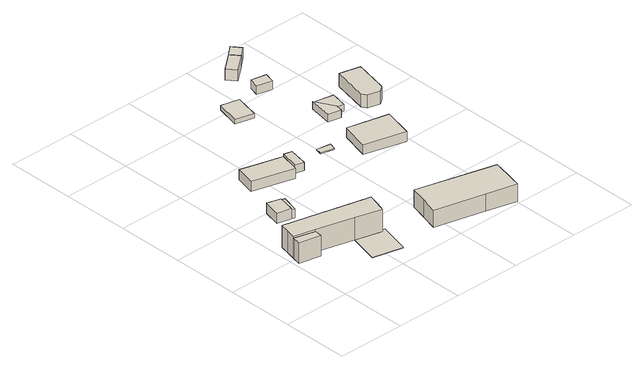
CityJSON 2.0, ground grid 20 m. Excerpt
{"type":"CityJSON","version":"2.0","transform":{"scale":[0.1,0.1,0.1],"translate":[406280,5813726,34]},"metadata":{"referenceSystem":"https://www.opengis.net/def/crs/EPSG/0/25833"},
"CityObjects":{
"building1":{"type":"Building","attributes":{"Gemeindeschluessel":"11000009","function":"31001_1010"},"address":[{"country":"Germany","locality":"Berlin","thoroughfareNumber":"30","thoroughfareName":"Ravensteiner Promenade"}],"children":["building1-1","building1-2"]},
"building1-1":{"type":"BuildingPart","attributes":{"BezugspunktDach":"2200","measuredHeight":7.31,"storeysAboveGround":2},"parents":["building1"],"geometry":[{"type":"MultiSurface","lod":"1","boundaries":[[[0,1,2,3,4,5,6,7,8]],[[9,10,11,12,13,14,15,16,17]],[[9,17,8,7]],[[10,9,7,6]],[[11,10,6,5]],[[12,11,5,4]],[[13,12,4,3]],[[14,13,3,2]],[[15,14,2,1]],[[16,15,1,0]],[[18,19,0,8]],[[17,16,19,18]]]}]},
"building1-2":{"type":"BuildingPart","attributes":{"BezugspunktDach":"2200","measuredHeight":6.2,"storeysAboveGround":2},"parents":["building1"],"geometry":[{"type":"Solid","lod":"1","boundaries":[[[[20,19,18,21]],[[17,16,22,23]],[[17,23,21,18]],[[22,16,19,20]],[[23,22,20,21]],[[18,19,16,17]]]]}]},
"building2":{"type":"Building","attributes":{"Gemeindeschluessel":"11000009","BezugspunktDach":"2200","function":"31001_1010","measuredHeight":3.46,"storeysAboveGround":1},"address":[{"country":"Germany","locality":"Berlin","thoroughfareNumber":"29","thoroughfareName":"Ravensteiner Promenade"}],"geometry":[{"type":"Solid","lod":"1","boundaries":[[[[24,25,26,27]],[[28,29,30,31]],[[28,31,27,26]],[[29,28,26,25]],[[30,29,25,24]],[[31,30,24,27]]]]}]},
"building3":{"type":"Building","attributes":{"Gemeindeschluessel":"11000009","BezugspunktDach":"2200","function":"31001_2000","measuredHeight":0.144,"storeysAboveGround":1},"address":[{"country":"Germany","locality":"Berlin","thoroughfareNumber":"30 (1)","thoroughfareName":"Ravensteiner Promenade"}],"geometry":[{"type":"Solid","lod":"1","boundaries":[[[[32,33,13,14,15,34]],[[35,36,37,38,39,40]],[[35,40,34,15]],[[36,35,15,14]],[[37,36,14,13]],[[38,37,13,33]],[[39,38,33,32]],[[40,39,32,34]]]]}]},
"building4":{"type":"Building","attributes":{"Gemeindeschluessel":"11000009","BezugspunktDach":"2200","function":"51009_1610","measuredHeight":2.73,"storeysAboveGround":0},"address":[{"country":"Germany","locality":"Berlin"}],"geometry":[{"type":"Solid","lod":"1","boundaries":[[[[41,42,43,44]],[[45,46,47,48]],[[45,48,44,43]],[[46,45,43,42]],[[47,46,42,41]],[[48,47,41,44]]]]}]},
"building5":{"type":"Building","attributes":{"Gemeindeschluessel":"11000009","BezugspunktDach":"2200","function":"31001_1010","measuredHeight":3.74,"storeysAboveGround":1},"address":[{"country":"Germany","locality":"Berlin","thoroughfareNumber":"27","thoroughfareName":"Ravensteiner Promenade"}],"geometry":[{"type":"Solid","lod":"1","boundaries":[[[[49,50,51,52,53]],[[54,55,56,57,58]],[[54,58,53,52]],[[55,54,52,51]],[[56,55,51,50]],[[57,56,50,49]],[[58,57,49,53]]]]}]},
"building6":{"type":"Building","attributes":{"Gemeindeschluessel":"11000009","BezugspunktDach":"2200","function":"31001_2000","measuredHeight":2.46,"storeysAboveGround":1},"address":[{"country":"Germany","locality":"Berlin","thoroughfareNumber":"27 (2)","thoroughfareName":"Ravensteiner Promenade"}],"geometry":[{"type":"Solid","lod":"1","boundaries":[[[[59,60,61,62]],[[63,64,65,66]],[[63,66,62,61]],[[64,63,61,60]],[[65,64,60,59]],[[66,65,59,62]]]]}]},
"building7":{"type":"Building","attributes":{"Gemeindeschluessel":"11000009","BezugspunktDach":"2200","function":"31001_2724","measuredHeight":5.6,"storeysAboveGround":1},"address":[{"country":"Germany","locality":"Berlin","thoroughfareNumber":"30 (3)","thoroughfareName":"Ravensteiner Promenade"}],"geometry":[{"type":"Solid","lod":"1","boundaries":[[[[67,68,69,70,71,72,73]],[[74,75,76,77,78,79,80]],[[74,80,73,72]],[[75,74,72,71]],[[76,75,71,70]],[[77,76,70,69]],[[78,77,69,68]],[[79,78,68,67]],[[80,79,67,73]]]]}]},
"building8":{"type":"Building","attributes":{"Gemeindeschluessel":"11000009","BezugspunktDach":"2200","function":"31001_2000","measuredHeight":0.227,"storeysAboveGround":1},"address":[{"country":"Germany","locality":"Berlin","thoroughfareNumber":"27 (3)","thoroughfareName":"Ravensteiner Promenade"}],"geometry":[{"type":"Solid","lod":"1","boundaries":[[[[81,82,83,84]],[[85,86,87,88]],[[85,88,84,83]],[[86,85,83,82]],[[87,86,82,81]],[[88,87,81,84]]]]}]},
"building9":{"type":"Building","attributes":{"Gemeindeschluessel":"11000009","BezugspunktDach":"2200","function":"31001_1312","measuredHeight":2.44,"storeysAboveGround":1},"address":[{"country":"Germany","locality":"Berlin","thoroughfareNumber":"25 (14)","thoroughfareName":"Ravensteiner Promenade"}],"geometry":[{"type":"Solid","lod":"1","boundaries":[[[[89,90,91,92,93]],[[94,95,96,97,98]],[[94,98,93,92]],[[95,94,92,91]],[[96,95,91,90]],[[97,96,90,89]],[[98,97,89,93]]]]}]},
"building10":{"type":"Building","attributes":{"Gemeindeschluessel":"11000009","BezugspunktDach":"2200","function":"31001_1010","measuredHeight":3.52,"storeysAboveGround":1},"address":[{"country":"Germany","locality":"Berlin","thoroughfareNumber":"27 (1)","thoroughfareName":"Ravensteiner Promenade"}],"geometry":[{"type":"Solid","lod":"1","boundaries":[[[[99,100,101,102]],[[103,104,105,106]],[[103,106,102,101]],[[104,103,101,100]],[[105,104,100,99]],[[106,105,99,102]]]]}]},
"building11":{"type":"Building","attributes":{"Gemeindeschluessel":"11000009","function":"31001_1312"},"address":[{"country":"Germany","locality":"Berlin","thoroughfareNumber":"25 (2)","thoroughfareName":"Ravensteiner Promenade"}],"children":["building11-1","building11-2"]},
"building11-1":{"type":"BuildingPart","attributes":{"BezugspunktDach":"2200","measuredHeight":2.3,"storeysAboveGround":1},"parents":["building11"],"geometry":[{"type":"MultiSurface","lod":"1","boundaries":[[[107,108,109,110]],[[111,112,113,114]],[[111,114,110,109]],[[115,116,117,111,109,108]],[[113,112,108,107]],[[114,113,107,110]],[[112,111,117,116,115]]]}]},
"building11-2":{"type":"BuildingPart","attributes":{"BezugspunktDach":"2200","measuredHeight":2,"storeysAboveGround":1},"parents":["building11"],"geometry":[{"type":"Solid","lod":"1","boundaries":[[[[116,118,119,117]],[[120,121,112,111]],[[120,111,117,119]],[[121,120,119,118]],[[112,121,118,116]],[[112,116,117,111]]]]}]},
"building12":{"type":"Building","attributes":{"Gemeindeschluessel":"11000009","BezugspunktDach":"2200","function":"31001_1312","measuredHeight":2.61,"storeysAboveGround":1},"address":[{"country":"Germany","locality":"Berlin","thoroughfareNumber":"25 (15)","thoroughfareName":"Ravensteiner Promenade"}],"geometry":[{"type":"Solid","lod":"1","boundaries":[[[[122,123,124,125]],[[126,127,128,129]],[[126,129,125,124]],[[127,126,124,123]],[[128,127,123,122]],[[129,128,122,125]]]]}]},
"building13":{"type":"Building","attributes":{"Gemeindeschluessel":"11000009","BezugspunktDach":"2200","function":"31001_1312","measuredHeight":3.74,"storeysAboveGround":1},"address":[{"country":"Germany","locality":"Berlin","thoroughfareNumber":"25 (16)","thoroughfareName":"Ravensteiner Promenade"}],"geometry":[{"type":"Solid","lod":"1","boundaries":[[[[130,131,132,133]],[[134,135,136,137]],[[134,137,133,132]],[[135,134,132,131]],[[136,135,131,130]],[[137,136,130,133]]]]}]},
"building14":{"type":"Building","attributes":{"Gemeindeschluessel":"11000009","BezugspunktDach":"2200","function":"51009_1610","measuredHeight":3.06,"storeysAboveGround":0},"address":[{"country":"Germany","locality":"Berlin"}],"geometry":[{"type":"Solid","lod":"1","boundaries":[[[[138,139,140,141]],[[142,143,144,145]],[[142,145,141,140]],[[143,142,140,139]],[[144,143,139,138]],[[145,144,138,141]]]]}]},
"building15":{"type":"Building","attributes":{"Gemeindeschluessel":"11000009","BezugspunktDach":"2200","function":"31001_1312","measuredHeight":3.95,"storeysAboveGround":1},"address":[{"country":"Germany","locality":"Berlin","thoroughfareNumber":"25 (3)","thoroughfareName":"Ravensteiner Promenade"}],"geometry":[{"type":"Solid","lod":"1","boundaries":[[[[146,147,148,149,150,151]],[[152,153,154,155,156,157]],[[152,157,151,150]],[[153,152,150,149]],[[154,153,149,148]],[[155,154,148,147]],[[156,155,147,146]],[[157,156,146,151]]]]}]}
},
"vertices":[
[69,180,81],[178,152,81],[254,132,81],[256,140,81],[263,162,81],[272,192,81],[21,252,81],[15,224,81],[8,196,81],[15,224,14],[21,252,14],[272,192,14],[263,162,14],[256,140,14],[254,132,14],[178,152,14],[69,180,14],[8,196,14],[8,196,76],[69,180,76],
[65,157,76],[2,170,76],[65,157,14],[2,170,14],
[129,331,44],[141,382,44],[101,393,44],[88,341,44],[101,393,13],[141,382,13],[129,331,13],[88,341,13],
[243,44,14],[267,136,14],[155,64,14],[178,152,12],[254,132,12],[256,140,12],[267,136,12],[243,44,12],[155,64,12],
[138,328,41],[151,379,41],[141,382,41],[129,331,41],[141,382,14],[151,379,14],[138,328,14],[129,331,14],
[265,460,41],[280,521,41],[219,537,41],[158,554,41],[143,495,41],[158,554,11],[219,537,11],[280,521,11],[265,460,11],[143,495,11],
[307,473,34],[319,530,34],[295,536,34],[281,480,34],[295,536,9],[319,530,9],[307,473,9],[281,480,9],
[514,28,59],[602,6,59],[614,56,59],[625,105,59],[395,166,59],[381,115,59],[367,64,59],[381,115,7],[395,166,7],[625,105,7],[614,56,7],[602,6,7],[514,28,7],[367,64,7],
[433,496,7],[440,517,7],[398,525,7],[393,505,7],[398,525,5],[440,517,5],[433,496,5],[393,505,5],
[380,732,23],[397,805,23],[371,811,23],[344,817,23],[326,746,23],[344,817,9],[371,811,9],[397,805,9],[380,732,9],[326,746,9],
[588,395,36],[610,483,36],[490,512,36],[467,427,36],[490,512,7],[610,483,7],[588,395,7],[467,427,7],
[544,588,28],[549,610,28],[519,667,28],[506,597,28],[519,667,5],[549,610,5],[544,588,5],[506,597,5],[549,610,12],[549,610,25],[519,667,25],
[570,606,25],[580,654,25],[580,654,5],[570,606,5],
[505,797,33],[513,829,33],[468,838,33],[460,808,33],[468,838,7],[513,829,7],[505,797,7],[460,808,7],
[466,882,43],[517,923,43],[496,949,43],[445,907,43],[496,949,10],[517,923,10],[466,882,10],[445,907,10],
[517,923,44],[543,946,44],[523,972,44],[496,949,44],[523,972,13],[543,946,13],[517,923,13],[496,949,13],
[620,572,46],[656,564,46],[673,576,46],[696,678,46],[635,693,46],[612,588,46],[635,693,7],[696,678,7],[673,576,7],[656,564,7],[620,572,7],[612,588,7]
]}
